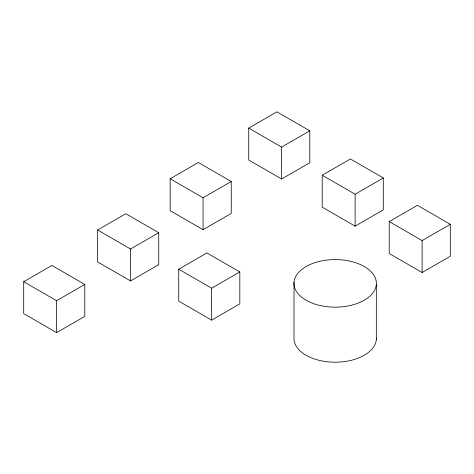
<?xml version="1.0" encoding="UTF-8"?>
<svg xmlns="http://www.w3.org/2000/svg" width="474" height="474" viewBox="0 0 474 474"><rect width="100%" height="100%" fill="white"/><g stroke="black" fill="none" stroke-linecap="round" stroke-linejoin="round"><path stroke-width="0.71" d="M248.726 128.099L276.899 111.828L309.806 130.824L309.806 162.742L281.627 179.012L248.726 160.016L248.726 128.099L281.627 147.094L309.806 130.824M170.16 178.763L198.339 162.493L231.247 181.495L231.247 213.413L203.068 229.683L170.16 210.681L170.16 178.763L203.068 197.765L231.247 181.495M97.65 230.003L125.829 213.733L158.737 232.734L158.737 264.652L130.557 280.922L97.65 261.921L97.65 230.003L130.557 248.998L158.737 232.734M23.7 281.722L51.879 265.458L84.787 284.453L84.787 316.371L56.607 332.641L23.7 313.64L23.7 281.722L56.607 300.723L84.787 284.453M322.207 175.232L350.387 158.968L383.294 177.963L383.294 209.881L355.115 226.151L322.207 207.15L322.207 175.232L355.115 194.233L383.294 177.963M178.734 269.208L206.913 252.938L239.82 271.94L239.82 303.858L211.641 320.122L178.734 301.126L178.734 269.208L211.641 288.204L239.82 271.94M389.213 221.595L417.393 205.325L450.3 224.321L450.3 256.244L422.121 272.509L389.213 253.513L389.213 221.595L422.121 240.591L450.3 224.321M422.121 240.591L422.121 272.509M376.326 284.542A41.208 23.789 0 0 1 312.846 303.372A41.208 23.789 0 0 1 316.342 262.217A41.208 23.789 0 0 1 376.326 284.542L376.326 339.574M355.115 194.233L355.115 226.151M294.016 282.214L294.016 337.245A41.208 23.789 0 0 0 334.348 362.195A41.208 23.789 0 0 0 376.38 338.199M281.627 147.094L281.627 179.012M211.641 288.204L211.641 320.122M203.068 197.765L203.068 229.683M130.557 248.998L130.557 280.922M56.607 300.723L56.607 332.641"/></g></svg>
